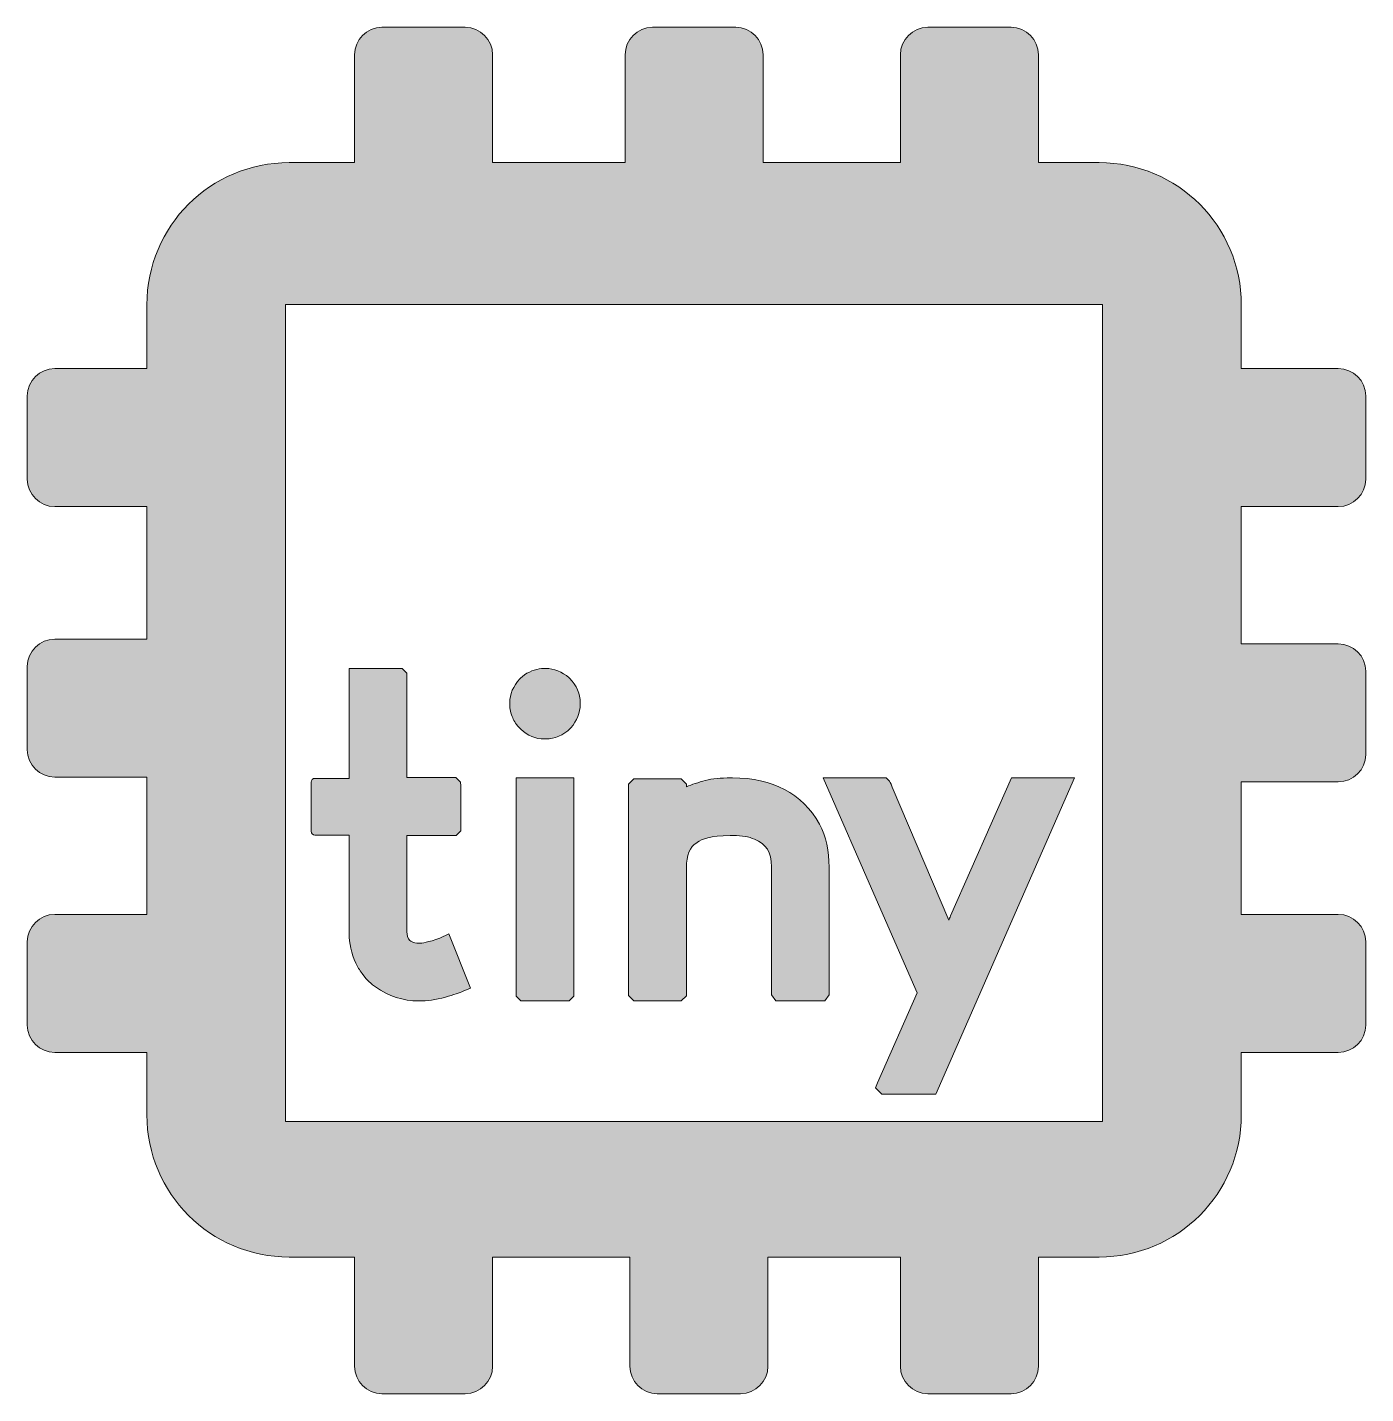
# Model space of a CAD drawing. Extents: x 19 to 269, y -407 to -152.
import ezdxf

# ---------------------------------------------------------------- set-up
doc = ezdxf.new("R2010")
doc.units = 0
doc.header["$MEASUREMENT"] = 0
doc.layers.add('Layer 1', color=7, linetype='Continuous', lineweight=0)

# ---------------------------------------------------------------- blocks, each defined once
blk = doc.blocks.new('Block_0')
at = {"layer": 'Layer 1', "true_color": 0x000000, "transparency": 33554687}
h = blk.add_hatch(color=18, dxfattribs=at)
h.dxf.hatch_style = 2
edge = h.paths.add_edge_path()
edge.add_spline(control_points=[(110.2, -292.17), (110.2, -292.17), (121.03, -292.17), (121.03, -292.17), (121.03, -292.17), (121.03, -332.94), (121.03, -332.94), (121.03, -332.94), (120.15, -333.82), (120.15, -333.82), (120.15, -333.82), (119.49, -333.86), (119.49, -333.86), (119.49, -333.86), (111.1, -333.86), (111.1, -333.86), (111.1, -333.86), (110.24, -332.97), (110.24, -332.97), (110.24, -332.97), (110.2, -332.32), (110.2, -332.32), (110.2, -332.32), (110.2, -292.17), (110.2, -292.17)], knot_values=[0, 0, 0, 0, 1, 1, 1, 2, 2, 2, 3, 3, 3, 4, 4, 4, 5, 5, 5, 6, 6, 6, 7, 7, 7, 8, 8, 8, 8], degree=3, periodic=0)
edge = h.paths.add_edge_path()
edge.add_spline(control_points=[(122.2, -278.19), (122.2, -278.19), (122.2, -278.43), (122.2, -278.43), (122.2, -280.01), (121.61, -281.48), (120.45, -282.81), (120.45, -282.81), (120.37, -282.9), (120.37, -282.9), (119.01, -284.22), (117.45, -284.9), (115.73, -284.9), (115.73, -284.9), (115.49, -284.9), (115.49, -284.9), (113.87, -284.9), (112.39, -284.29), (111.08, -283.09), (111.08, -283.09), (111.01, -283.02), (111.01, -283.02), (110.31, -282.28), (109.84, -281.62), (109.58, -280.98), (109.22, -280.16), (109.02, -279.3), (109.02, -278.47), (109.02, -278.47), (109.02, -278.15), (109.02, -278.15), (109.02, -276.53), (109.66, -275.02), (110.92, -273.66), (110.92, -273.66), (111.03, -273.55), (111.03, -273.55), (111.03, -273.55), (111.8, -272.9), (111.8, -272.9), (112.99, -272.12), (114.21, -271.73), (115.45, -271.73), (115.45, -271.73), (115.77, -271.73), (115.77, -271.73), (117.32, -271.73), (118.78, -272.31), (120.11, -273.47), (120.11, -273.47), (120.2, -273.55), (120.2, -273.55), (121.52, -274.91), (122.2, -276.47), (122.2, -278.19)], knot_values=[0, 0, 0, 0, 1, 1, 1, 2, 2, 2, 3, 3, 3, 4, 4, 4, 5, 5, 5, 6, 6, 6, 7, 7, 7, 8, 8, 8, 9, 9, 9, 10, 10, 10, 11, 11, 11, 12, 12, 12, 13, 13, 13, 14, 14, 14, 15, 15, 15, 16, 16, 16, 17, 17, 17, 18, 18, 18, 18], degree=3, periodic=0)
h = blk.add_hatch(color=18, dxfattribs=at)
h.dxf.hatch_style = 2
edge = h.paths.add_edge_path()
edge.add_spline(control_points=[(168.69, -308.85), (168.69, -308.85), (168.69, -332.7), (168.69, -332.7), (168.69, -332.7), (167.91, -333.86), (167.91, -333.86), (167.91, -333.86), (158.72, -333.86), (158.72, -333.86), (158.72, -333.86), (157.95, -332.7), (157.95, -332.7), (157.95, -332.7), (157.95, -308.77), (157.95, -308.77), (157.95, -306.09), (156.93, -304.45), (154.75, -303.63), (153.71, -303.17), (152.42, -302.95), (150.84, -302.95), (150.84, -302.95), (150.19, -302.95), (150.19, -302.95), (146.53, -302.95), (144.85, -303.63), (144.09, -304.19), (144.09, -304.19), (143.98, -304.28), (143.98, -304.28), (142.67, -305.07), (142.03, -306.61), (142.03, -308.98), (142.03, -308.98), (142.03, -332.87), (142.03, -332.87), (142.03, -332.87), (141.03, -333.86), (141.03, -333.86), (141.03, -333.86), (132.24, -333.86), (132.24, -333.86), (132.24, -333.86), (131.24, -332.86), (131.24, -332.86), (131.24, -332.86), (131.24, -293.37), (131.24, -293.37), (131.24, -293.37), (132.24, -292.37), (132.24, -292.37), (132.24, -292.37), (141.03, -292.37), (141.03, -292.37), (141.03, -292.37), (142.03, -293.37), (142.03, -293.37), (142.03, -293.37), (142.03, -293.84), (142.03, -293.84), (143.08, -293.42), (144.26, -293.01), (145.57, -292.63), (146.92, -292.32), (148.48, -292.17), (150.31, -292.17), (150.31, -292.17), (150.67, -292.17), (150.67, -292.17), (158.17, -292.17), (163.63, -295.07), (166.92, -300.8), (168.11, -303.14), (168.69, -305.83), (168.69, -308.85)], knot_values=[0, 0, 0, 0, 1, 1, 1, 2, 2, 2, 3, 3, 3, 4, 4, 4, 5, 5, 5, 6, 6, 6, 7, 7, 7, 8, 8, 8, 9, 9, 9, 10, 10, 10, 11, 11, 11, 12, 12, 12, 13, 13, 13, 14, 14, 14, 15, 15, 15, 16, 16, 16, 17, 17, 17, 18, 18, 18, 19, 19, 19, 20, 20, 20, 21, 21, 21, 22, 22, 22, 23, 23, 23, 24, 24, 24, 25, 25, 25, 25], degree=3, periodic=0)
h = blk.add_hatch(color=18, dxfattribs=at)
h.dxf.hatch_style = 2
edge = h.paths.add_edge_path()
edge.add_spline(control_points=[(214.54, -292.17), (214.54, -292.17), (188.67, -351.27), (188.67, -351.27), (188.67, -351.27), (178.56, -351.27), (178.56, -351.27), (178.56, -351.27), (177.39, -350.12), (177.39, -350.12), (177.39, -350.12), (177.76, -349.13), (177.76, -349.13), (177.76, -349.13), (185.17, -332.36), (185.17, -332.36), (185.17, -332.36), (177.52, -314.86), (177.52, -314.86), (177.52, -314.86), (167.57, -292.17), (167.57, -292.17), (167.57, -292.17), (179.39, -292.17), (179.39, -292.17), (179.39, -292.17), (179.82, -292.61), (179.82, -292.61), (180.06, -292.84), (180.15, -293.03), (180.51, -293.89), (180.51, -293.89), (191.06, -318.79), (191.06, -318.79), (191.17, -318.53), (191.28, -318.26), (191.41, -317.96), (191.41, -317.96), (202.76, -292.17), (202.76, -292.17), (202.76, -292.17), (214.54, -292.17), (214.54, -292.17)], knot_values=[0, 0, 0, 0, 1, 1, 1, 2, 2, 2, 3, 3, 3, 4, 4, 4, 5, 5, 5, 6, 6, 6, 7, 7, 7, 8, 8, 8, 9, 9, 9, 10, 10, 10, 11, 11, 11, 12, 12, 12, 13, 13, 13, 14, 14, 14, 14], degree=3, periodic=0)
at = {"layer": 'Layer 1'}
for points, knots in [([(122.2, -278.19), (122.2, -278.19), (122.2, -278.43), (122.2, -278.43), (122.2, -280.01), (121.61, -281.48), (120.45, -282.81), (120.45, -282.81), (120.37, -282.9), (120.37, -282.9), (119.01, -284.22), (117.45, -284.9), (115.73, -284.9), (115.73, -284.9), (115.49, -284.9), (115.49, -284.9), (113.87, -284.9), (112.39, -284.29), (111.08, -283.09), (111.08, -283.09), (111.01, -283.02), (111.01, -283.02), (110.31, -282.28), (109.84, -281.62), (109.58, -280.98), (109.22, -280.16), (109.02, -279.3), (109.02, -278.47), (109.02, -278.47), (109.02, -278.15), (109.02, -278.15), (109.02, -276.53), (109.66, -275.02), (110.92, -273.66), (110.92, -273.66), (111.03, -273.55), (111.03, -273.55), (111.03, -273.55), (111.8, -272.9), (111.8, -272.9), (112.99, -272.12), (114.21, -271.73), (115.45, -271.73), (115.45, -271.73), (115.77, -271.73), (115.77, -271.73), (117.32, -271.73), (118.78, -272.31), (120.11, -273.47), (120.11, -273.47), (120.2, -273.55), (120.2, -273.55), (121.52, -274.91), (122.2, -276.47), (122.2, -278.19)], [0, 0, 0, 0, 1, 1, 1, 2, 2, 2, 3, 3, 3, 4, 4, 4, 5, 5, 5, 6, 6, 6, 7, 7, 7, 8, 8, 8, 9, 9, 9, 10, 10, 10, 11, 11, 11, 12, 12, 12, 13, 13, 13, 14, 14, 14, 15, 15, 15, 16, 16, 16, 17, 17, 17, 18, 18, 18, 18]), ([(110.2, -292.17), (110.2, -292.17), (121.03, -292.17), (121.03, -292.17), (121.03, -292.17), (121.03, -332.94), (121.03, -332.94), (121.03, -332.94), (120.15, -333.82), (120.15, -333.82), (120.15, -333.82), (119.49, -333.86), (119.49, -333.86), (119.49, -333.86), (111.1, -333.86), (111.1, -333.86), (111.1, -333.86), (110.24, -332.97), (110.24, -332.97), (110.24, -332.97), (110.2, -332.32), (110.2, -332.32), (110.2, -332.32), (110.2, -292.17), (110.2, -292.17)], [0, 0, 0, 0, 1, 1, 1, 2, 2, 2, 3, 3, 3, 4, 4, 4, 5, 5, 5, 6, 6, 6, 7, 7, 7, 8, 8, 8, 8]), ([(168.69, -308.85), (168.69, -308.85), (168.69, -332.7), (168.69, -332.7), (168.69, -332.7), (167.91, -333.86), (167.91, -333.86), (167.91, -333.86), (158.72, -333.86), (158.72, -333.86), (158.72, -333.86), (157.95, -332.7), (157.95, -332.7), (157.95, -332.7), (157.95, -308.77), (157.95, -308.77), (157.95, -306.09), (156.93, -304.45), (154.75, -303.63), (153.71, -303.17), (152.42, -302.95), (150.84, -302.95), (150.84, -302.95), (150.19, -302.95), (150.19, -302.95), (146.53, -302.95), (144.85, -303.63), (144.09, -304.19), (144.09, -304.19), (143.98, -304.28), (143.98, -304.28), (142.67, -305.07), (142.03, -306.61), (142.03, -308.98), (142.03, -308.98), (142.03, -332.87), (142.03, -332.87), (142.03, -332.87), (141.03, -333.86), (141.03, -333.86), (141.03, -333.86), (132.24, -333.86), (132.24, -333.86), (132.24, -333.86), (131.24, -332.86), (131.24, -332.86), (131.24, -332.86), (131.24, -293.37), (131.24, -293.37), (131.24, -293.37), (132.24, -292.37), (132.24, -292.37), (132.24, -292.37), (141.03, -292.37), (141.03, -292.37), (141.03, -292.37), (142.03, -293.37), (142.03, -293.37), (142.03, -293.37), (142.03, -293.84), (142.03, -293.84), (143.08, -293.42), (144.26, -293.01), (145.57, -292.63), (146.92, -292.32), (148.48, -292.17), (150.31, -292.17), (150.31, -292.17), (150.67, -292.17), (150.67, -292.17), (158.17, -292.17), (163.63, -295.07), (166.92, -300.8), (168.11, -303.14), (168.69, -305.83), (168.69, -308.85)], [0, 0, 0, 0, 1, 1, 1, 2, 2, 2, 3, 3, 3, 4, 4, 4, 5, 5, 5, 6, 6, 6, 7, 7, 7, 8, 8, 8, 9, 9, 9, 10, 10, 10, 11, 11, 11, 12, 12, 12, 13, 13, 13, 14, 14, 14, 15, 15, 15, 16, 16, 16, 17, 17, 17, 18, 18, 18, 19, 19, 19, 20, 20, 20, 21, 21, 21, 22, 22, 22, 23, 23, 23, 24, 24, 24, 25, 25, 25, 25]), ([(214.54, -292.17), (214.54, -292.17), (188.67, -351.27), (188.67, -351.27), (188.67, -351.27), (178.56, -351.27), (178.56, -351.27), (178.56, -351.27), (177.39, -350.12), (177.39, -350.12), (177.39, -350.12), (177.76, -349.13), (177.76, -349.13), (177.76, -349.13), (185.17, -332.36), (185.17, -332.36), (185.17, -332.36), (177.52, -314.86), (177.52, -314.86), (177.52, -314.86), (167.57, -292.17), (167.57, -292.17), (167.57, -292.17), (179.39, -292.17), (179.39, -292.17), (179.39, -292.17), (179.82, -292.61), (179.82, -292.61), (180.06, -292.84), (180.15, -293.03), (180.51, -293.89), (180.51, -293.89), (191.06, -318.79), (191.06, -318.79), (191.17, -318.53), (191.28, -318.26), (191.41, -317.96), (191.41, -317.96), (202.76, -292.17), (202.76, -292.17), (202.76, -292.17), (214.54, -292.17), (214.54, -292.17)], [0, 0, 0, 0, 1, 1, 1, 2, 2, 2, 3, 3, 3, 4, 4, 4, 5, 5, 5, 6, 6, 6, 7, 7, 7, 8, 8, 8, 9, 9, 9, 10, 10, 10, 11, 11, 11, 12, 12, 12, 13, 13, 13, 14, 14, 14, 14])]:
    blk.add_open_spline(points, degree=3, knots=knots, dxfattribs=at)

msp = doc.modelspace()

# ---------------------------------------------------------------- hatches: boundary and pattern name
at = {"layer": 'Layer 1', "true_color": 0x000000, "transparency": 33554687}
h = msp.add_hatch(color=18, dxfattribs=at)
h.dxf.hatch_style = 2
edge = h.paths.add_edge_path()
edge.add_spline(control_points=[(219.82, -356.37), (219.82, -356.37), (67.14, -356.37), (67.14, -356.37), (67.14, -356.37), (67.14, -203.69), (67.14, -203.69), (67.14, -203.69), (219.82, -203.69), (219.82, -203.69), (219.82, -203.69), (219.82, -356.37), (219.82, -356.37)], knot_values=[0, 0, 0, 0, 1, 1, 1, 2, 2, 2, 3, 3, 3, 4, 4, 4, 4], degree=3, periodic=0)
edge = h.paths.add_edge_path()
edge.add_spline(control_points=[(263.86, -241.47), (266.68, -241.47), (268.97, -239.19), (268.97, -236.37), (268.97, -236.37), (268.97, -220.79), (268.97, -220.79), (268.97, -217.97), (266.68, -215.69), (263.86, -215.69), (263.86, -215.69), (245.73, -215.69), (245.73, -215.69), (245.73, -215.69), (245.73, -203.75), (245.73, -203.75), (245.73, -189.09), (233.85, -177.2), (219.18, -177.2), (219.18, -177.2), (207.82, -177.2), (207.82, -177.2), (207.82, -177.2), (207.82, -157.03), (207.82, -157.03), (207.82, -154.21), (205.53, -151.92), (202.71, -151.92), (202.71, -151.92), (187.14, -151.92), (187.14, -151.92), (184.32, -151.92), (182.03, -154.21), (182.03, -157.03), (182.03, -157.03), (182.03, -177.2), (182.03, -177.2), (182.03, -177.2), (156.37, -177.2), (156.37, -177.2), (156.37, -177.2), (156.37, -157.03), (156.37, -157.03), (156.37, -154.21), (154.09, -151.92), (151.27, -151.92), (151.27, -151.92), (135.69, -151.92), (135.69, -151.92), (132.87, -151.92), (130.59, -154.21), (130.59, -157.03), (130.59, -157.03), (130.59, -177.2), (130.59, -177.2), (130.59, -177.2), (105.82, -177.2), (105.82, -177.2), (105.82, -177.2), (105.82, -157.03), (105.82, -157.03), (105.82, -154.21), (103.53, -151.92), (100.71, -151.92), (100.71, -151.92), (85.14, -151.92), (85.14, -151.92), (82.32, -151.92), (80.03, -154.21), (80.03, -157.03), (80.03, -157.03), (80.03, -177.2), (80.03, -177.2), (80.03, -177.2), (67.78, -177.2), (67.78, -177.2), (53.11, -177.2), (41.22, -189.09), (41.22, -203.75), (41.22, -203.75), (41.22, -215.69), (41.22, -215.69), (41.22, -215.69), (23.99, -215.69), (23.99, -215.69), (21.17, -215.69), (18.88, -217.97), (18.88, -220.79), (18.88, -220.79), (18.88, -236.37), (18.88, -236.37), (18.88, -239.19), (21.17, -241.47), (23.99, -241.47), (23.99, -241.47), (41.22, -241.47), (41.22, -241.47), (41.22, -241.47), (41.22, -266.24), (41.22, -266.24), (41.22, -266.24), (23.99, -266.24), (23.99, -266.24), (21.17, -266.24), (18.88, -268.53), (18.88, -271.35), (18.88, -271.35), (18.88, -286.92), (18.88, -286.92), (18.88, -289.74), (21.17, -292.03), (23.99, -292.03), (23.99, -292.03), (41.22, -292.03), (41.22, -292.03), (41.22, -292.03), (41.22, -317.69), (41.22, -317.69), (41.22, -317.69), (23.99, -317.69), (23.99, -317.69), (21.17, -317.69), (18.88, -319.97), (18.88, -322.79), (18.88, -322.79), (18.88, -338.37), (18.88, -338.37), (18.88, -341.19), (21.17, -343.47), (23.99, -343.47), (23.99, -343.47), (41.22, -343.47), (41.22, -343.47), (41.22, -343.47), (41.22, -355.15), (41.22, -355.15), (41.22, -369.82), (53.11, -381.71), (67.78, -381.71), (67.78, -381.71), (80.03, -381.71), (80.03, -381.71), (80.03, -381.71), (80.03, -402.13), (80.03, -402.13), (80.03, -404.95), (82.32, -407.24), (85.14, -407.24), (85.14, -407.24), (100.71, -407.24), (100.71, -407.24), (103.53, -407.24), (105.82, -404.95), (105.82, -402.13), (105.82, -402.13), (105.82, -381.71), (105.82, -381.71), (105.82, -381.71), (131.48, -381.71), (131.48, -381.71), (131.48, -381.71), (131.48, -402.13), (131.48, -402.13), (131.48, -404.95), (133.77, -407.24), (136.59, -407.24), (136.59, -407.24), (152.16, -407.24), (152.16, -407.24), (154.98, -407.24), (157.27, -404.95), (157.27, -402.13), (157.27, -402.13), (157.27, -381.71), (157.27, -381.71), (157.27, -381.71), (182.03, -381.71), (182.03, -381.71), (182.03, -381.71), (182.03, -402.13), (182.03, -402.13), (182.03, -404.95), (184.32, -407.24), (187.14, -407.24), (187.14, -407.24), (202.71, -407.24), (202.71, -407.24), (205.53, -407.24), (207.82, -404.95), (207.82, -402.13), (207.82, -402.13), (207.82, -381.71), (207.82, -381.71), (207.82, -381.71), (219.18, -381.71), (219.18, -381.71), (233.85, -381.71), (245.73, -369.82), (245.73, -355.15), (245.73, -355.15), (245.73, -343.47), (245.73, -343.47), (245.73, -343.47), (263.86, -343.47), (263.86, -343.47), (266.68, -343.47), (268.97, -341.19), (268.97, -338.37), (268.97, -338.37), (268.97, -322.79), (268.97, -322.79), (268.97, -319.97), (266.68, -317.69), (263.86, -317.69), (263.86, -317.69), (245.73, -317.69), (245.73, -317.69), (245.73, -317.69), (245.73, -292.92), (245.73, -292.92), (245.73, -292.92), (263.86, -292.92), (263.86, -292.92), (266.68, -292.92), (268.97, -290.63), (268.97, -287.81), (268.97, -287.81), (268.97, -272.24), (268.97, -272.24), (268.97, -269.42), (266.68, -267.13), (263.86, -267.13), (263.86, -267.13), (245.73, -267.13), (245.73, -267.13), (245.73, -267.13), (245.73, -241.47), (245.73, -241.47), (245.73, -241.47), (263.86, -241.47), (263.86, -241.47)], knot_values=[0, 0, 0, 0, 1, 1, 1, 2, 2, 2, 3, 3, 3, 4, 4, 4, 5, 5, 5, 6, 6, 6, 7, 7, 7, 8, 8, 8, 9, 9, 9, 10, 10, 10, 11, 11, 11, 12, 12, 12, 13, 13, 13, 14, 14, 14, 15, 15, 15, 16, 16, 16, 17, 17, 17, 18, 18, 18, 19, 19, 19, 20, 20, 20, 21, 21, 21, 22, 22, 22, 23, 23, 23, 24, 24, 24, 25, 25, 25, 26, 26, 26, 27, 27, 27, 28, 28, 28, 29, 29, 29, 30, 30, 30, 31, 31, 31, 32, 32, 32, 33, 33, 33, 34, 34, 34, 35, 35, 35, 36, 36, 36, 37, 37, 37, 38, 38, 38, 39, 39, 39, 40, 40, 40, 41, 41, 41, 42, 42, 42, 43, 43, 43, 44, 44, 44, 45, 45, 45, 46, 46, 46, 47, 47, 47, 48, 48, 48, 49, 49, 49, 50, 50, 50, 51, 51, 51, 52, 52, 52, 53, 53, 53, 54, 54, 54, 55, 55, 55, 56, 56, 56, 57, 57, 57, 58, 58, 58, 59, 59, 59, 60, 60, 60, 61, 61, 61, 62, 62, 62, 63, 63, 63, 64, 64, 64, 65, 65, 65, 66, 66, 66, 67, 67, 67, 68, 68, 68, 69, 69, 69, 70, 70, 70, 71, 71, 71, 72, 72, 72, 73, 73, 73, 74, 74, 74, 75, 75, 75, 76, 76, 76, 77, 77, 77, 78, 78, 78, 79, 79, 79, 80, 80, 80, 80], degree=3, periodic=0)
h = msp.add_hatch(color=18, dxfattribs=at)
h.dxf.hatch_style = 2
edge = h.paths.add_edge_path()
edge.add_spline(control_points=[(101.68, -331.48), (101.68, -331.48), (100.34, -332.04), (100.34, -332.04), (99.66, -332.33), (98.57, -332.69), (97.03, -333.15), (95.16, -333.62), (93.52, -333.86), (92.08, -333.86), (92.08, -333.86), (92, -333.86), (92, -333.86), (89.14, -333.86), (86.43, -332.98), (83.95, -331.24), (83.5, -330.92), (82.96, -330.46), (82.29, -329.81), (82.29, -329.81), (82.13, -329.64), (82.13, -329.64), (82.13, -329.64), (81.44, -328.75), (81.44, -328.75), (80.94, -328.09), (80.54, -327.43), (80.26, -326.79), (79.44, -324.95), (79.03, -323.09), (79.03, -321.26), (79.03, -321.26), (79.03, -302.86), (79.03, -302.86), (79.03, -302.86), (72.62, -302.86), (72.62, -302.86), (72.24, -302.86), (71.92, -302.54), (71.92, -302.15), (71.92, -302.15), (71.92, -292.97), (71.92, -292.97), (71.92, -292.58), (72.24, -292.26), (72.62, -292.26), (72.62, -292.26), (79.03, -292.26), (79.03, -292.26), (79.03, -292.26), (79.03, -271.73), (79.03, -271.73), (79.03, -271.73), (88.9, -271.73), (88.9, -271.73), (88.9, -271.73), (89.78, -272.6), (89.78, -272.6), (89.78, -272.6), (89.82, -273.26), (89.82, -273.26), (89.82, -273.26), (89.82, -292.13), (89.82, -292.13), (89.82, -292.13), (98.96, -292.13), (98.96, -292.13), (98.96, -292.13), (99.85, -293), (99.85, -293), (99.85, -293), (99.89, -293.67), (99.89, -293.67), (99.89, -293.67), (99.89, -302.04), (99.89, -302.04), (99.89, -302.04), (99.01, -302.92), (99.01, -302.92), (99.01, -302.92), (98.35, -302.96), (98.35, -302.96), (98.35, -302.96), (89.82, -302.96), (89.82, -302.96), (89.82, -302.96), (89.82, -320.97), (89.82, -320.97), (89.82, -322.31), (90.31, -322.55), (90.53, -322.66), (91.06, -322.94), (91.54, -323.07), (92.04, -323.07), (92.64, -323.07), (93.8, -322.91), (95.95, -322.14), (95.95, -322.14), (97.65, -321.31), (97.65, -321.31), (97.65, -321.31), (101.68, -331.48), (101.68, -331.48)], knot_values=[0, 0, 0, 0, 1, 1, 1, 2, 2, 2, 3, 3, 3, 4, 4, 4, 5, 5, 5, 6, 6, 6, 7, 7, 7, 8, 8, 8, 9, 9, 9, 10, 10, 10, 11, 11, 11, 12, 12, 12, 13, 13, 13, 14, 14, 14, 15, 15, 15, 16, 16, 16, 17, 17, 17, 18, 18, 18, 19, 19, 19, 20, 20, 20, 21, 21, 21, 22, 22, 22, 23, 23, 23, 24, 24, 24, 25, 25, 25, 26, 26, 26, 27, 27, 27, 28, 28, 28, 29, 29, 29, 30, 30, 30, 31, 31, 31, 32, 32, 32, 33, 33, 33, 34, 34, 34, 34], degree=3, periodic=0)

# ---------------------------------------------------------------- linework, layer by layer
at = {"layer": 'Layer 1'}
for points, knots in [([(263.86, -241.47), (266.68, -241.47), (268.97, -239.19), (268.97, -236.37), (268.97, -236.37), (268.97, -220.79), (268.97, -220.79), (268.97, -217.97), (266.68, -215.69), (263.86, -215.69), (263.86, -215.69), (245.73, -215.69), (245.73, -215.69), (245.73, -215.69), (245.73, -203.75), (245.73, -203.75), (245.73, -189.09), (233.85, -177.2), (219.18, -177.2), (219.18, -177.2), (207.82, -177.2), (207.82, -177.2), (207.82, -177.2), (207.82, -157.03), (207.82, -157.03), (207.82, -154.21), (205.53, -151.92), (202.71, -151.92), (202.71, -151.92), (187.14, -151.92), (187.14, -151.92), (184.32, -151.92), (182.03, -154.21), (182.03, -157.03), (182.03, -157.03), (182.03, -177.2), (182.03, -177.2), (182.03, -177.2), (156.37, -177.2), (156.37, -177.2), (156.37, -177.2), (156.37, -157.03), (156.37, -157.03), (156.37, -154.21), (154.09, -151.92), (151.27, -151.92), (151.27, -151.92), (135.69, -151.92), (135.69, -151.92), (132.87, -151.92), (130.59, -154.21), (130.59, -157.03), (130.59, -157.03), (130.59, -177.2), (130.59, -177.2), (130.59, -177.2), (105.82, -177.2), (105.82, -177.2), (105.82, -177.2), (105.82, -157.03), (105.82, -157.03), (105.82, -154.21), (103.53, -151.92), (100.71, -151.92), (100.71, -151.92), (85.14, -151.92), (85.14, -151.92), (82.32, -151.92), (80.03, -154.21), (80.03, -157.03), (80.03, -157.03), (80.03, -177.2), (80.03, -177.2), (80.03, -177.2), (67.78, -177.2), (67.78, -177.2), (53.11, -177.2), (41.22, -189.09), (41.22, -203.75), (41.22, -203.75), (41.22, -215.69), (41.22, -215.69), (41.22, -215.69), (23.99, -215.69), (23.99, -215.69), (21.17, -215.69), (18.88, -217.97), (18.88, -220.79), (18.88, -220.79), (18.88, -236.37), (18.88, -236.37), (18.88, -239.19), (21.17, -241.47), (23.99, -241.47), (23.99, -241.47), (41.22, -241.47), (41.22, -241.47), (41.22, -241.47), (41.22, -266.24), (41.22, -266.24), (41.22, -266.24), (23.99, -266.24), (23.99, -266.24), (21.17, -266.24), (18.88, -268.53), (18.88, -271.35), (18.88, -271.35), (18.88, -286.92), (18.88, -286.92), (18.88, -289.74), (21.17, -292.03), (23.99, -292.03), (23.99, -292.03), (41.22, -292.03), (41.22, -292.03), (41.22, -292.03), (41.22, -317.69), (41.22, -317.69), (41.22, -317.69), (23.99, -317.69), (23.99, -317.69), (21.17, -317.69), (18.88, -319.97), (18.88, -322.79), (18.88, -322.79), (18.88, -338.37), (18.88, -338.37), (18.88, -341.19), (21.17, -343.47), (23.99, -343.47), (23.99, -343.47), (41.22, -343.47), (41.22, -343.47), (41.22, -343.47), (41.22, -355.15), (41.22, -355.15), (41.22, -369.82), (53.11, -381.71), (67.78, -381.71), (67.78, -381.71), (80.03, -381.71), (80.03, -381.71), (80.03, -381.71), (80.03, -402.13), (80.03, -402.13), (80.03, -404.95), (82.32, -407.24), (85.14, -407.24), (85.14, -407.24), (100.71, -407.24), (100.71, -407.24), (103.53, -407.24), (105.82, -404.95), (105.82, -402.13), (105.82, -402.13), (105.82, -381.71), (105.82, -381.71), (105.82, -381.71), (131.48, -381.71), (131.48, -381.71), (131.48, -381.71), (131.48, -402.13), (131.48, -402.13), (131.48, -404.95), (133.77, -407.24), (136.59, -407.24), (136.59, -407.24), (152.16, -407.24), (152.16, -407.24), (154.98, -407.24), (157.27, -404.95), (157.27, -402.13), (157.27, -402.13), (157.27, -381.71), (157.27, -381.71), (157.27, -381.71), (182.03, -381.71), (182.03, -381.71), (182.03, -381.71), (182.03, -402.13), (182.03, -402.13), (182.03, -404.95), (184.32, -407.24), (187.14, -407.24), (187.14, -407.24), (202.71, -407.24), (202.71, -407.24), (205.53, -407.24), (207.82, -404.95), (207.82, -402.13), (207.82, -402.13), (207.82, -381.71), (207.82, -381.71), (207.82, -381.71), (219.18, -381.71), (219.18, -381.71), (233.85, -381.71), (245.73, -369.82), (245.73, -355.15), (245.73, -355.15), (245.73, -343.47), (245.73, -343.47), (245.73, -343.47), (263.86, -343.47), (263.86, -343.47), (266.68, -343.47), (268.97, -341.19), (268.97, -338.37), (268.97, -338.37), (268.97, -322.79), (268.97, -322.79), (268.97, -319.97), (266.68, -317.69), (263.86, -317.69), (263.86, -317.69), (245.73, -317.69), (245.73, -317.69), (245.73, -317.69), (245.73, -292.92), (245.73, -292.92), (245.73, -292.92), (263.86, -292.92), (263.86, -292.92), (266.68, -292.92), (268.97, -290.63), (268.97, -287.81), (268.97, -287.81), (268.97, -272.24), (268.97, -272.24), (268.97, -269.42), (266.68, -267.13), (263.86, -267.13), (263.86, -267.13), (245.73, -267.13), (245.73, -267.13), (245.73, -267.13), (245.73, -241.47), (245.73, -241.47), (245.73, -241.47), (263.86, -241.47), (263.86, -241.47)], [0, 0, 0, 0, 1, 1, 1, 2, 2, 2, 3, 3, 3, 4, 4, 4, 5, 5, 5, 6, 6, 6, 7, 7, 7, 8, 8, 8, 9, 9, 9, 10, 10, 10, 11, 11, 11, 12, 12, 12, 13, 13, 13, 14, 14, 14, 15, 15, 15, 16, 16, 16, 17, 17, 17, 18, 18, 18, 19, 19, 19, 20, 20, 20, 21, 21, 21, 22, 22, 22, 23, 23, 23, 24, 24, 24, 25, 25, 25, 26, 26, 26, 27, 27, 27, 28, 28, 28, 29, 29, 29, 30, 30, 30, 31, 31, 31, 32, 32, 32, 33, 33, 33, 34, 34, 34, 35, 35, 35, 36, 36, 36, 37, 37, 37, 38, 38, 38, 39, 39, 39, 40, 40, 40, 41, 41, 41, 42, 42, 42, 43, 43, 43, 44, 44, 44, 45, 45, 45, 46, 46, 46, 47, 47, 47, 48, 48, 48, 49, 49, 49, 50, 50, 50, 51, 51, 51, 52, 52, 52, 53, 53, 53, 54, 54, 54, 55, 55, 55, 56, 56, 56, 57, 57, 57, 58, 58, 58, 59, 59, 59, 60, 60, 60, 61, 61, 61, 62, 62, 62, 63, 63, 63, 64, 64, 64, 65, 65, 65, 66, 66, 66, 67, 67, 67, 68, 68, 68, 69, 69, 69, 70, 70, 70, 71, 71, 71, 72, 72, 72, 73, 73, 73, 74, 74, 74, 75, 75, 75, 76, 76, 76, 77, 77, 77, 78, 78, 78, 79, 79, 79, 80, 80, 80, 80]), ([(219.82, -356.37), (219.82, -356.37), (67.14, -356.37), (67.14, -356.37), (67.14, -356.37), (67.14, -203.69), (67.14, -203.69), (67.14, -203.69), (219.82, -203.69), (219.82, -203.69), (219.82, -203.69), (219.82, -356.37), (219.82, -356.37)], [0, 0, 0, 0, 1, 1, 1, 2, 2, 2, 3, 3, 3, 4, 4, 4, 4]), ([(101.68, -331.48), (101.68, -331.48), (100.34, -332.04), (100.34, -332.04), (99.66, -332.33), (98.57, -332.69), (97.03, -333.15), (95.16, -333.62), (93.52, -333.86), (92.08, -333.86), (92.08, -333.86), (92, -333.86), (92, -333.86), (89.14, -333.86), (86.43, -332.98), (83.95, -331.24), (83.5, -330.92), (82.96, -330.46), (82.29, -329.81), (82.29, -329.81), (82.13, -329.64), (82.13, -329.64), (82.13, -329.64), (81.44, -328.75), (81.44, -328.75), (80.94, -328.09), (80.54, -327.43), (80.26, -326.79), (79.44, -324.95), (79.03, -323.09), (79.03, -321.26), (79.03, -321.26), (79.03, -302.86), (79.03, -302.86), (79.03, -302.86), (72.62, -302.86), (72.62, -302.86), (72.24, -302.86), (71.92, -302.54), (71.92, -302.15), (71.92, -302.15), (71.92, -292.97), (71.92, -292.97), (71.92, -292.58), (72.24, -292.26), (72.62, -292.26), (72.62, -292.26), (79.03, -292.26), (79.03, -292.26), (79.03, -292.26), (79.03, -271.73), (79.03, -271.73), (79.03, -271.73), (88.9, -271.73), (88.9, -271.73), (88.9, -271.73), (89.78, -272.6), (89.78, -272.6), (89.78, -272.6), (89.82, -273.26), (89.82, -273.26), (89.82, -273.26), (89.82, -292.13), (89.82, -292.13), (89.82, -292.13), (98.96, -292.13), (98.96, -292.13), (98.96, -292.13), (99.85, -293), (99.85, -293), (99.85, -293), (99.89, -293.67), (99.89, -293.67), (99.89, -293.67), (99.89, -302.04), (99.89, -302.04), (99.89, -302.04), (99.01, -302.92), (99.01, -302.92), (99.01, -302.92), (98.35, -302.96), (98.35, -302.96), (98.35, -302.96), (89.82, -302.96), (89.82, -302.96), (89.82, -302.96), (89.82, -320.97), (89.82, -320.97), (89.82, -322.31), (90.31, -322.55), (90.53, -322.66), (91.06, -322.94), (91.54, -323.07), (92.04, -323.07), (92.64, -323.07), (93.8, -322.91), (95.95, -322.14), (95.95, -322.14), (97.65, -321.31), (97.65, -321.31), (97.65, -321.31), (101.68, -331.48), (101.68, -331.48)], [0, 0, 0, 0, 1, 1, 1, 2, 2, 2, 3, 3, 3, 4, 4, 4, 5, 5, 5, 6, 6, 6, 7, 7, 7, 8, 8, 8, 9, 9, 9, 10, 10, 10, 11, 11, 11, 12, 12, 12, 13, 13, 13, 14, 14, 14, 15, 15, 15, 16, 16, 16, 17, 17, 17, 18, 18, 18, 19, 19, 19, 20, 20, 20, 21, 21, 21, 22, 22, 22, 23, 23, 23, 24, 24, 24, 25, 25, 25, 26, 26, 26, 27, 27, 27, 28, 28, 28, 29, 29, 29, 30, 30, 30, 31, 31, 31, 32, 32, 32, 33, 33, 33, 34, 34, 34, 34])]:
    msp.add_open_spline(points, degree=3, knots=knots, dxfattribs=at)

# ---------------------------------------------------------------- block references
msp.add_blockref('Block_0', (0, 0), dxfattribs=at)

doc.saveas('drawing.dxf')
